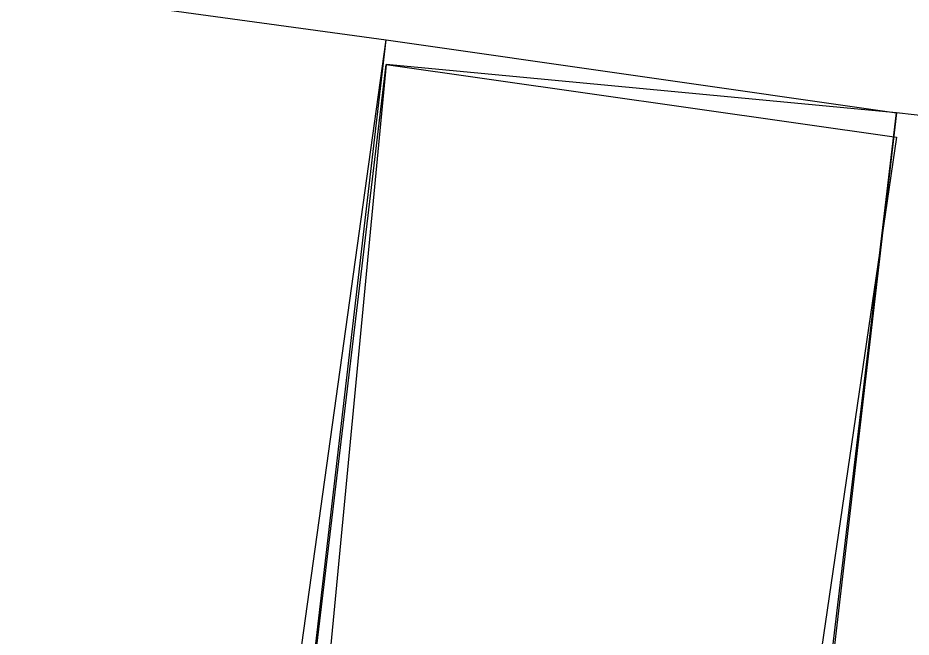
# Model space of a CAD drawing. Header units: feet. Extents: x -84 to 198, y -22 to 181.
# Drawn here: x 51.7846 to 52.2748, y 17.1301 to 17.4699 of the extents above; entities that cross this region are included whole.
import ezdxf

# ---------------------------------------------------------------- set-up
doc = ezdxf.new("R2010")
doc.units = ezdxf.units.FT
doc.layers.add('A-LINEA', color=7, linetype='CONTINUOUS')

msp = doc.modelspace()

# ---------------------------------------------------------------- linework, layer by layer
at = {"layer": 'A-LINEA'}
for p, q in [((48.3067, 17.9644), (51.9867, 17.4578)), ((48.3067, 17.9644), (51.9867, 17.4578)), ((55.96, 16.9911), (52.2667, 17.4178)), ((55.96, 16.9911), (52.2667, 17.4178))]:
    msp.add_line(p, q, dxfattribs=at)
for points in [[(51.9867, 17.4578), (52.2667, 17.4178), (52.2, 16.8444), (51.9067, 16.8844), (51.9867, 17.4578)], [(51.9867, 17.4578), (52.2667, 17.4178), (52.2, 16.8444), (51.9067, 16.8844), (51.9867, 17.4578)], [(52.2667, 17.4178), (52.2, 16.8444), (51.92, 16.8844), (51.9867, 17.4578), (52.2667, 17.4178), (51.9867, 17.4444), (51.9333, 16.8844), (52.2, 16.8578), (52.2667, 17.4178)], [(52.2667, 17.4178), (52.2, 16.8444), (51.92, 16.8844), (51.9867, 17.4578), (52.2667, 17.4178), (51.9867, 17.4444), (51.9333, 16.8844), (52.2, 16.8578), (52.2667, 17.4178)], [(51.9867, 17.4444), (52.2667, 17.4044), (52.1867, 16.8578), (51.92, 16.8844), (51.9867, 17.4444)], [(51.9867, 17.4444), (52.2667, 17.4044), (52.1867, 16.8578), (51.92, 16.8844), (51.9867, 17.4444)]]:
    msp.add_lwpolyline(points, dxfattribs=at)

doc.saveas('drawing.dxf')
